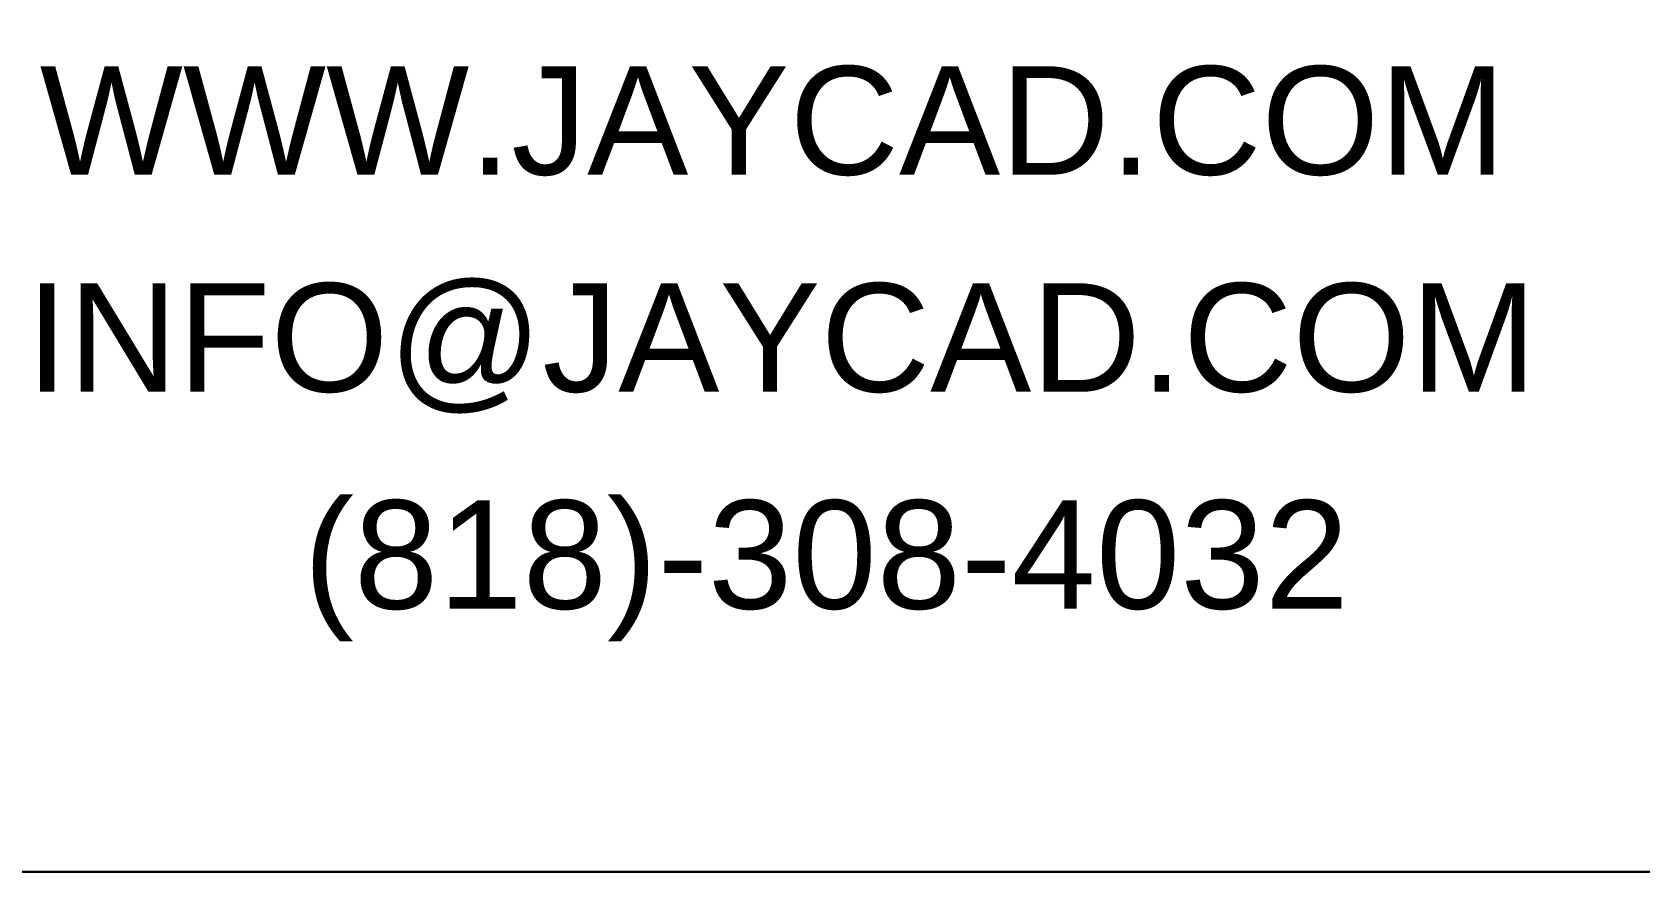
# Model space of a CAD drawing. Header units: inches. Extents: x -2078 to 106214, y -964 to 6385.
# Drawn here: x -870.1 to -781.3, y 1524.6 to 1571 of the extents above; entities that cross this region are included whole.
import ezdxf

# ---------------------------------------------------------------- set-up
doc = ezdxf.new("R2010")
doc.units = ezdxf.units.IN
doc.header["$MEASUREMENT"] = 0
doc.set_wipeout_variables(frame=1)
doc.styles.add('Arial_4', font='arial.ttf', dxfattribs={"height": 3})

# ---------------------------------------------------------------- blocks, each defined once
blk = doc.blocks.new('JC-TB-INFO')
blk.add_wipeout([(168, 180), (168, 0), (0, 0), (0, 180)])
at = {"insert": (56.875, 20.545), "char_height": 6, "width": 69.387, "attachment_point": 1, "style": 'Arial_4', "bg_fill": 2}
blk.add_mtext('(818)-308-4032', dxfattribs=at)
at = {"insert": (41.555, 32.545), "char_height": 6, "width": 101.0505, "attachment_point": 1, "style": 'Arial_4', "bg_fill": 2}
blk.add_mtext('INFO@JAYCAD.COM', dxfattribs=at)
at = {"insert": (42.305, 44.545), "char_height": 6, "width": 99.384, "attachment_point": 1, "style": 'Arial_4', "bg_fill": 2}
blk.add_mtext('WWW.JAYCAD.COM', dxfattribs=at)
blk.add_lwpolyline([(168, 180), (0, 180), (0, 0), (168, 0)], close=True)

msp = doc.modelspace()

# ---------------------------------------------------------------- block references
msp.add_blockref('JC-TB-INFO', (-912, 1524.621))

# ---------------------------------------------------------------- next in the draw order: linework, layer by layer
msp.add_lwpolyline([(-120, 1524.621), (-1080, 1524.621)])

doc.saveas('drawing.dxf')
